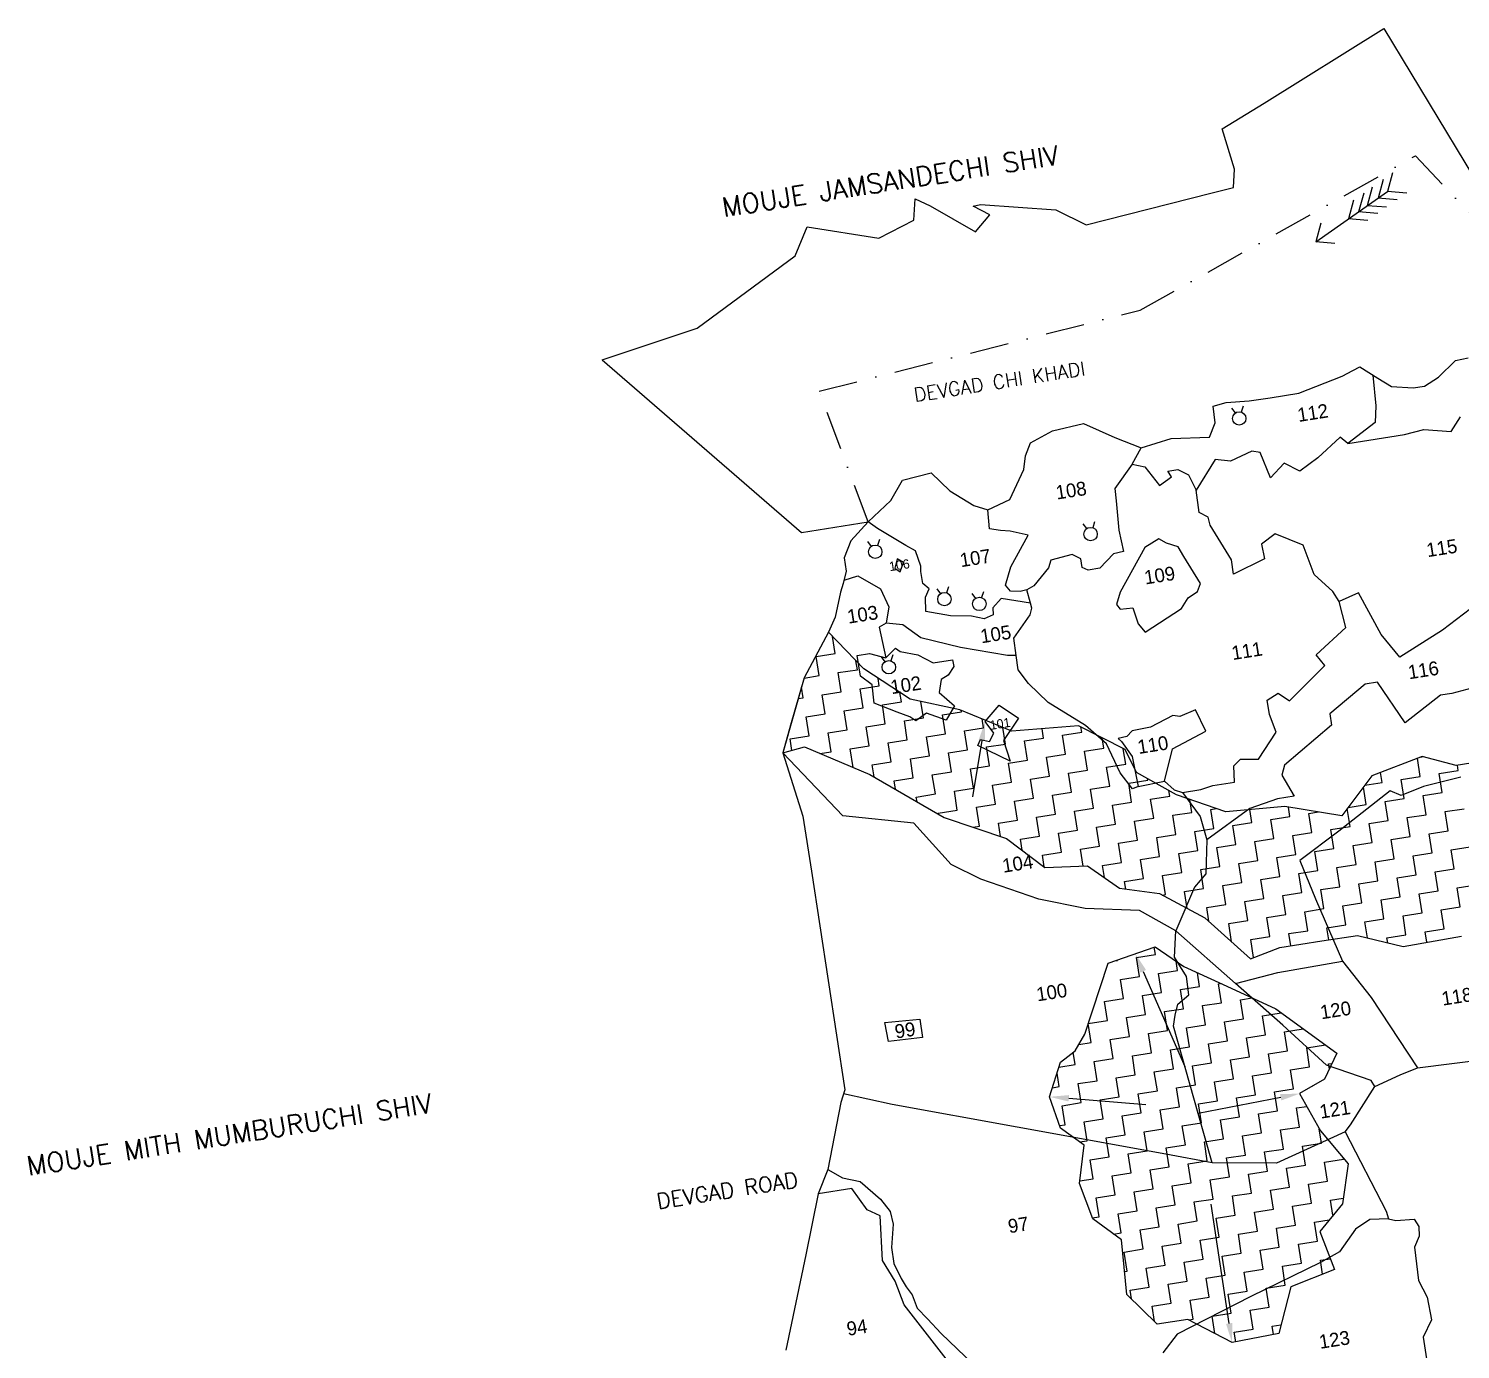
# Model space of a CAD drawing. Header units: metres. Extents: x 327602 to 331482, y 1805743 to 1809542.
# Drawn here: x 328252 to 330089, y 1807847 to 1809542 of the extents above; entities that cross this region are included whole.
import ezdxf
from ezdxf.enums import TextEntityAlignment as Align

# ---------------------------------------------------------------- set-up
doc = ezdxf.new("R2010")
doc.units = ezdxf.units.M
doc.header["$MEASUREMENT"] = 0
doc.linetypes.add('DASHDOT', pattern=[1, 0.5, -0.25, 0, -0.25])
for name, color, linetype in [('OFF', 1, 'Continuous'), ('POLY_HATCH', 12, 'Continuous'), ('POLY_PARCEL', 6, 'Continuous'), ('POLY_ROAD', 30, 'Continuous'), ('POLY_WATER', 4, 'Continuous'), ('SYM_ARROW', 1, 'Continuous'), ('TEXT_MAPIN', 7, 'Continuous'), ('TEXT_MAPOUT', 7, 'Continuous'), ('TEXT_PARCEL', 7, 'Continuous'), ('V_BOUND_LINE', 7, 'Continuous'), ('V_BOUND_STREAM_LINE', 7, 'DASHDOT')]:
    doc.layers.add(name, color=color, linetype=linetype)
doc.styles.get("Standard").update_dxf_attribs({"font": 'simplex.shx'})
doc.styles.add('TEXT_MAP', font='', dxfattribs={"height": 0.2})
doc.styles.get('TEXT_MAP').set_extended_font_data('Kruti Dev 050')

msp = doc.modelspace()

# ---------------------------------------------------------------- linework, layer by layer
for points in [[(329989.7, 1809348.8), (329983.3, 1809324.9)], [(330001.9, 1809357.3), (329995.4, 1809333.4)], [(329903.2, 1809268.6), (329995.4, 1809333.4)], [(329951.6, 1809322.1), (329945.2, 1809298.1)], [(329964.8, 1809331.3), (329958.3, 1809307.4)], [(329975.8, 1809339), (329969.4, 1809315.1)], [(330007.9, 1809322.8), (329983.3, 1809324.9)], [(330020.1, 1809331.4), (329995.4, 1809333.4)], [(329983, 1809305.3), (329958.3, 1809307.4)], [(329994.1, 1809313.1), (329969.4, 1809315.1)], [(329909.6, 1809292.6), (329903.2, 1809268.6)], [(329969.9, 1809296.1), (329945.2, 1809298.1)], [(329927.9, 1809266.6), (329903.2, 1809268.6)], [(329795.2, 1809055.4), (329799.9, 1809049.1)], [(329810.2, 1809057.8), (329807.7, 1809050.3)], [(329604.5, 1808907), (329609.2, 1808900.7)], [(329619.5, 1808909.4), (329617, 1808901.9)], [(329328.2, 1808884.3), (329332.9, 1808877.9)], [(329343.3, 1808886.6), (329340.8, 1808879.1)], [(329431.9, 1808825.8), (329429.4, 1808818.4)], [(329416.9, 1808823.5), (329421.6, 1808817.1)], [(329461.8, 1808817.3), (329466.5, 1808811)], [(329476.8, 1808819.7), (329474.3, 1808812.2)], [(329345.6, 1808736.1), (329350.3, 1808729.8)], [(329360.6, 1808738.5), (329358.1, 1808731)]]:
    msp.add_lwpolyline(points)
for centre in [(329805, 1809042.1), (329614.3, 1808893.7), (329338, 1808871), (329426.7, 1808810.2), (329471.6, 1808804), (329355.4, 1808722.8)]:
    msp.add_circle(centre, 8.62)
at = {"layer": 'OFF'}
for p, q in [((329990.4, 1809542.4), (330191.4, 1809210)), ((328987.6, 1809117.4), (329243.5, 1808895.8)), ((329277, 1808078), (329264.6, 1808046.7))]:
    msp.add_line(p, q, dxfattribs=at)
at = {"layer": 'POLY_HATCH'}
for p, q in [((329278.2, 1808767.6), (329246.8, 1808709.2)), ((329323.2, 1808720.6), (329278.2, 1808767.6)), ((329382.7, 1808681.6), (329323.2, 1808720.6)), ((329246.8, 1808709.2), (329229.4, 1808648.4)), ((329446.5, 1808668.3), (329382.7, 1808681.6)), ((329513.1, 1808640.9), (329446.5, 1808668.3)), ((329229.4, 1808648.4), (329219.2, 1808613)), ((329598.8, 1808647.6), (329513.1, 1808640.9)), ((329658.7, 1808617), (329598.8, 1808647.6)), ((329219.2, 1808613), (329247.1, 1808620.4)), ((329247.1, 1808620.4), (329331, 1808585.2)), ((329673.3, 1808587.6), (329658.7, 1808617)), ((330039.8, 1808608.3), (329975.3, 1808583.2)), ((330083.4, 1808596.8), (330039.8, 1808608.3)), ((330135.5, 1808604.9), (330083.4, 1808596.8)), ((329724.5, 1808558.9), (329673.3, 1808587.6)), ((329331, 1808585.2), (329426.4, 1808530.1)), ((329975.3, 1808583.2), (329936.6, 1808532.1)), ((329788, 1808537.2), (329724.5, 1808558.9)), ((329863.7, 1808544), (329788, 1808537.2)), ((329936.6, 1808532.1), (329863.7, 1808544)), ((329426.4, 1808530.1), (329506.4, 1808503.1)), ((329506.4, 1808503.1), (329555.6, 1808465.8)), ((329555.6, 1808465.8), (329610.4, 1808467.7)), ((329610.4, 1808467.7), (329651.6, 1808439.2)), ((329651.6, 1808439.2), (329702.8, 1808432.2)), ((329702.8, 1808432.2), (329761, 1808401.3)), ((329761, 1808401.3), (329819.3, 1808348.7)), ((329857.2, 1808363), (329910.9, 1808371.4)), ((329910.9, 1808371.4), (329956.6, 1808378.5)), ((329956.6, 1808378.5), (330015.5, 1808364.4)), ((330015.5, 1808364.4), (330090.2, 1808377.8)), ((329636.8, 1808342.9), (329697.1, 1808363.9)), ((329697.1, 1808363.9), (329733.8, 1808338.8)), ((329819.3, 1808348.7), (329857.2, 1808363)), ((329606.8, 1808251.6), (329636.8, 1808342.9)), ((329733.8, 1808338.8), (329783.6, 1808315.8)), ((329783.6, 1808315.8), (329852.1, 1808284.2)), ((329852.1, 1808284.2), (329930.3, 1808227.2)), ((329594.7, 1808230.5), (329606.8, 1808251.6)), ((329575.8, 1808216), (329594.7, 1808230.5)), ((329594.7, 1808230.5), (329594.7, 1808230.5)), ((329930.3, 1808227.2), (329914.3, 1808194)), ((329561.6, 1808171.4), (329575.8, 1808216)), ((329914.3, 1808194), (329882.6, 1808175.5)), ((329575.6, 1808131.3), (329561.6, 1808171.4)), ((329882.6, 1808175.5), (329909.3, 1808127.8)), ((329606, 1808109.2), (329575.6, 1808131.3)), ((329909.3, 1808127.8), (329944.8, 1808085.3)), ((329600.2, 1808060.2), (329606, 1808109.2)), ((329944.8, 1808085.3), (329937.4, 1808034.1)), ((329617, 1808014.7), (329600.2, 1808060.2)), ((329937.4, 1808034.1), (329908.3, 1807998.7)), ((329653.9, 1807987.8), (329617, 1808014.7)), ((329908.3, 1807998.7), (329927.5, 1807949.8)), ((329661, 1807917.7), (329653.9, 1807987.8)), ((329927.5, 1807949.8), (329871.3, 1807927.6)), ((329871.3, 1807927.6), (329855.7, 1807867.4)), ((329699.7, 1807879.5), (329661, 1807917.7)), ((329739.2, 1807885.7), (329699.7, 1807879.5)), ((329795.8, 1807856.1), (329739.2, 1807885.7)), ((329855.7, 1807867.4), (329795.8, 1807856.1))]:
    msp.add_line(p, q, dxfattribs=at)
at = {"layer": 'POLY_HATCH', "linetype": 'Continuous'}
for p, q in [((329286.7, 1808740.2), (329283.3, 1808762.4)), ((329262.3, 1808736.4), (329286.7, 1808740.2)), ((329266.1, 1808712), (329262.3, 1808736.4)), ((329290.6, 1808715.8), (329315, 1808719.6)), ((329294.4, 1808691.4), (329290.6, 1808715.8)), ((329315, 1808719.6), (329313.2, 1808731.1)), ((329245.5, 1808683.7), (329243.4, 1808697.3)), ((329246.7, 1808708.9), (329266.1, 1808712)), ((329318.8, 1808695.2), (329343.2, 1808699)), ((329343.2, 1808699), (329341.8, 1808708.5)), ((329239.2, 1808682.7), (329245.5, 1808683.7)), ((329269.9, 1808687.5), (329294.4, 1808691.4)), ((329273.8, 1808663.1), (329269.9, 1808687.5)), ((329322.6, 1808670.7), (329318.8, 1808695.2)), ((329347.1, 1808674.6), (329371.5, 1808678.4)), ((329371.5, 1808678.4), (329369.7, 1808690.2)), ((329399.8, 1808657.8), (329396.5, 1808678.7)), ((329249.3, 1808659.3), (329273.8, 1808663.1)), ((329298.2, 1808666.9), (329322.6, 1808670.7)), ((329302, 1808642.5), (329298.2, 1808666.9)), ((329350.9, 1808650.1), (329347.1, 1808674.6)), ((329424.2, 1808661.6), (329448.6, 1808665.4)), ((329428, 1808637.2), (329424.2, 1808661.6)), ((329448.6, 1808665.4), (329448.3, 1808667.5)), ((329253.2, 1808634.8), (329249.3, 1808659.3)), ((329277.6, 1808638.7), (329302, 1808642.5)), ((329326.5, 1808646.3), (329350.9, 1808650.1)), ((329330.3, 1808621.9), (329326.5, 1808646.3)), ((329375.3, 1808654), (329399.8, 1808657.8)), ((329379.1, 1808629.5), (329375.3, 1808654)), ((329452.4, 1808641), (329476.9, 1808644.8)), ((329476.9, 1808644.8), (329475, 1808656.5)), ((329505.1, 1808624.2), (329501.8, 1808645.5)), ((329554, 1808631.9), (329552.1, 1808643.9)), ((329602.9, 1808639.5), (329601.8, 1808646.1)), ((329228.7, 1808631), (329253.2, 1808634.8)), ((329231.1, 1808616.1), (329228.7, 1808631)), ((329281.4, 1808614.2), (329277.6, 1808638.7)), ((329354.7, 1808625.7), (329379.1, 1808629.5)), ((329358.5, 1808601.3), (329354.7, 1808625.7)), ((329403.6, 1808633.4), (329428, 1808637.2)), ((329407.4, 1808608.9), (329403.6, 1808633.4)), ((329456.3, 1808616.6), (329452.4, 1808641)), ((329480.7, 1808620.4), (329505.1, 1808624.2)), ((329529.6, 1808628.1), (329554, 1808631.9)), ((329533.4, 1808603.6), (329529.6, 1808628.1)), ((329578.4, 1808635.7), (329602.9, 1808639.5)), ((329582.2, 1808611.3), (329578.4, 1808635.7)), ((329631.1, 1808618.9), (329629, 1808632.2)), ((329267, 1808612), (329281.4, 1808614.2)), ((329305.9, 1808618.1), (329330.3, 1808621.9)), ((329309.6, 1808594.1), (329305.9, 1808618.1)), ((329383, 1808605.1), (329407.4, 1808608.9)), ((329386.8, 1808580.7), (329383, 1808605.1)), ((329431.8, 1808612.8), (329456.3, 1808616.6)), ((329435.7, 1808588.3), (329431.8, 1808612.8)), ((329484.5, 1808596), (329480.7, 1808620.4)), ((329557.8, 1808607.5), (329582.2, 1808611.3)), ((329561.6, 1808583), (329557.8, 1808607.5)), ((329606.7, 1808615.1), (329631.1, 1808618.9)), ((329610.5, 1808590.7), (329606.7, 1808615.1)), ((329659.4, 1808598.3), (329656.2, 1808618.2)), ((330037.3, 1808582.4), (330033.6, 1808605.9)), ((330037.9, 1808607.5), (330040.9, 1808608)), ((329334.1, 1808597.5), (329358.5, 1808601.3)), ((329336.5, 1808582), (329334.1, 1808597.5)), ((329411.2, 1808584.5), (329435.7, 1808588.3)), ((329460.1, 1808592.2), (329484.5, 1808596)), ((329463.9, 1808567.7), (329460.1, 1808592.2)), ((329509, 1808599.8), (329533.4, 1808603.6)), ((329512.8, 1808575.4), (329509, 1808599.8)), ((329586.1, 1808586.8), (329610.5, 1808590.7)), ((329589.9, 1808562.4), (329586.1, 1808586.8)), ((329634.9, 1808594.5), (329659.4, 1808598.3)), ((329638.8, 1808570.1), (329634.9, 1808594.5)), ((329988.4, 1808574.8), (329986.4, 1808587.5)), ((330061.7, 1808586.2), (330086.2, 1808590.1)), ((330065.6, 1808561.8), (330061.7, 1808586.2)), ((330086.2, 1808590.1), (330085.1, 1808597)), ((329362.4, 1808576.8), (329386.8, 1808580.7)), ((329364.1, 1808566.1), (329362.4, 1808576.8)), ((329415.1, 1808560.1), (329411.2, 1808584.5)), ((329488.3, 1808571.5), (329512.8, 1808575.4)), ((329492.2, 1808547.1), (329488.3, 1808571.5)), ((329537.2, 1808579.2), (329561.6, 1808583)), ((329541, 1808554.8), (329537.2, 1808579.2)), ((329614.3, 1808566.2), (329638.8, 1808570.1)), ((329663.2, 1808573.9), (329687.6, 1808577.7)), ((329667, 1808549.5), (329663.2, 1808573.9)), ((329687.6, 1808577.7), (329687.3, 1808579.8)), ((329967.8, 1808546.5), (329964.4, 1808568.7)), ((329966.3, 1808571.3), (329988.4, 1808574.8)), ((330012.9, 1808578.6), (330037.3, 1808582.4)), ((330016.7, 1808554.1), (330012.9, 1808578.6)), ((329390.6, 1808556.2), (329415.1, 1808560.1)), ((329391.6, 1808550.2), (329390.6, 1808556.2)), ((329439.5, 1808563.9), (329463.9, 1808567.7)), ((329443.3, 1808539.5), (329439.5, 1808563.9)), ((329516.6, 1808550.9), (329541, 1808554.8)), ((329520.4, 1808526.5), (329516.6, 1808550.9)), ((329565.5, 1808558.6), (329589.9, 1808562.4)), ((329569.3, 1808534.2), (329565.5, 1808558.6)), ((329618.2, 1808541.8), (329614.3, 1808566.2)), ((329642.6, 1808545.6), (329667, 1808549.5)), ((329691.4, 1808553.3), (329715.9, 1808557.1)), ((329695.3, 1808528.9), (329691.4, 1808553.3)), ((329715.9, 1808557.1), (329714.7, 1808564.4)), ((329744.1, 1808536.5), (329741.5, 1808553.1)), ((329992.3, 1808550.3), (330016.7, 1808554.1)), ((329996.1, 1808525.9), (329992.3, 1808550.3)), ((330041.1, 1808558), (330065.6, 1808561.8)), ((330045, 1808533.5), (330041.1, 1808558)), ((329418.9, 1808535.6), (329443.3, 1808539.5)), ((329419.1, 1808534.3), (329418.9, 1808535.6)), ((329467.7, 1808543.3), (329492.2, 1808547.1)), ((329471.6, 1808518.9), (329467.7, 1808543.3)), ((329544.9, 1808530.3), (329569.3, 1808534.2)), ((329593.7, 1808538), (329618.2, 1808541.8)), ((329597.5, 1808513.6), (329593.7, 1808538)), ((329646.4, 1808521.2), (329642.6, 1808545.6)), ((329719.7, 1808532.7), (329744.1, 1808536.5)), ((329723.5, 1808508.2), (329719.7, 1808532.7)), ((329768.6, 1808540.3), (329775.6, 1808541.4)), ((329772.4, 1808515.9), (329768.6, 1808540.3)), ((329821.3, 1808523.5), (329818.7, 1808540)), ((329845.7, 1808527.4), (329870.1, 1808531.2)), ((329870.1, 1808531.2), (329868.2, 1808543.3)), ((329894.5, 1808535), (329906.9, 1808537)), ((329898.4, 1808510.6), (329894.5, 1808535)), ((329947.2, 1808518.2), (329943.6, 1808541.4)), ((329944.8, 1808542.9), (329967.8, 1808546.5)), ((330020.5, 1808529.7), (330045, 1808533.5)), ((330069.4, 1808537.4), (330093.8, 1808541.2)), ((330073.2, 1808512.9), (330069.4, 1808537.4)), ((329463.5, 1808517.6), (329471.6, 1808518.9)), ((329496, 1808522.7), (329520.4, 1808526.5)), ((329498.7, 1808505.7), (329496, 1808522.7)), ((329548.7, 1808505.9), (329544.9, 1808530.3)), ((329573.1, 1808509.7), (329597.5, 1808513.6)), ((329622, 1808517.4), (329646.4, 1808521.2)), ((329625.8, 1808492.9), (329622, 1808517.4)), ((329670.8, 1808525), (329695.3, 1808528.9)), ((329674.7, 1808500.6), (329670.8, 1808525)), ((329748, 1808512.1), (329772.4, 1808515.9)), ((329796.8, 1808519.7), (329821.3, 1808523.5)), ((329800.6, 1808495.3), (329796.8, 1808519.7)), ((329849.5, 1808502.9), (329845.7, 1808527.4)), ((329922.8, 1808514.4), (329947.2, 1808518.2)), ((329926.6, 1808490), (329922.8, 1808514.4)), ((329971.7, 1808522.1), (329996.1, 1808525.9)), ((329975.5, 1808497.6), (329971.7, 1808522.1)), ((330024.4, 1808505.3), (330020.5, 1808529.7)), ((330048.8, 1808509.1), (330073.2, 1808512.9)), ((329524.3, 1808502.1), (329548.7, 1808505.9)), ((329526.5, 1808487.9), (329524.3, 1808502.1)), ((329576.9, 1808485.3), (329573.1, 1808509.7)), ((329650.2, 1808496.8), (329674.7, 1808500.6)), ((329654.1, 1808472.3), (329650.2, 1808496.8)), ((329699.1, 1808504.4), (329723.5, 1808508.2)), ((329702.9, 1808480), (329699.1, 1808504.4)), ((329751.8, 1808487.6), (329748, 1808512.1)), ((329776.2, 1808491.5), (329800.6, 1808495.3)), ((329825.1, 1808499.1), (329849.5, 1808502.9)), ((329828.9, 1808474.7), (329825.1, 1808499.1)), ((329873.9, 1808506.8), (329898.4, 1808510.6)), ((329877.8, 1808482.3), (329873.9, 1808506.8)), ((329951.1, 1808493.8), (329975.5, 1808497.6)), ((329999.9, 1808501.5), (330024.4, 1808505.3)), ((330003.7, 1808477), (329999.9, 1808501.5)), ((330052.6, 1808484.7), (330048.8, 1808509.1)), ((329552.5, 1808481.5), (329576.9, 1808485.3)), ((329554.9, 1808466.4), (329552.5, 1808481.5)), ((329601.4, 1808489.1), (329625.8, 1808492.9)), ((329604.8, 1808467.5), (329601.4, 1808489.1)), ((329678.5, 1808476.2), (329702.9, 1808480)), ((329682.3, 1808451.7), (329678.5, 1808476.2)), ((329727.4, 1808483.8), (329751.8, 1808487.6)), ((329731.2, 1808459.4), (329727.4, 1808483.8)), ((329780, 1808467), (329776.2, 1808491.5)), ((329853.3, 1808478.5), (329877.8, 1808482.3)), ((329857.2, 1808454.1), (329853.3, 1808478.5)), ((329902.2, 1808486.2), (329926.6, 1808490)), ((329906, 1808461.7), (329902.2, 1808486.2)), ((329954.9, 1808469.4), (329951.1, 1808493.8)), ((329979.3, 1808473.2), (330003.7, 1808477)), ((330028.2, 1808480.9), (330052.6, 1808484.7)), ((330032, 1808456.4), (330028.2, 1808480.9)), ((330077, 1808488.5), (330101.5, 1808492.3)), ((330080.9, 1808464.1), (330077, 1808488.5)), ((329629.6, 1808468.5), (329654.1, 1808472.3)), ((329632.1, 1808452.7), (329629.6, 1808468.5)), ((329706.7, 1808455.6), (329731.2, 1808459.4)), ((329755.6, 1808463.2), (329780, 1808467)), ((329759.4, 1808438.8), (329755.6, 1808463.2)), ((329804.5, 1808470.9), (329828.9, 1808474.7)), ((329808.3, 1808446.4), (329804.5, 1808470.9)), ((329881.6, 1808457.9), (329906, 1808461.7)), ((329885.4, 1808433.5), (329881.6, 1808457.9)), ((329930.5, 1808465.6), (329954.9, 1808469.4)), ((329934.3, 1808441.1), (329930.5, 1808465.6)), ((329983.1, 1808448.8), (329979.3, 1808473.2)), ((330056.4, 1808460.2), (330080.9, 1808464.1)), ((330060.3, 1808435.8), (330056.4, 1808460.2)), ((329657.9, 1808447.9), (329682.3, 1808451.7)), ((329659.4, 1808438.1), (329657.9, 1808447.9)), ((329710.6, 1808431.1), (329706.7, 1808455.6)), ((329783.9, 1808442.6), (329808.3, 1808446.4)), ((329787.7, 1808418.2), (329783.9, 1808442.6)), ((329832.7, 1808450.3), (329857.2, 1808454.1)), ((329836.6, 1808425.8), (329832.7, 1808450.3)), ((329909.8, 1808437.3), (329934.3, 1808441.1)), ((329958.7, 1808444.9), (329983.1, 1808448.8)), ((329962.5, 1808420.5), (329958.7, 1808444.9)), ((330007.6, 1808452.6), (330032, 1808456.4)), ((330011.4, 1808428.2), (330007.6, 1808452.6)), ((330084.7, 1808439.6), (330109.1, 1808443.5)), ((330088.5, 1808415.2), (330084.7, 1808439.6)), ((329706.1, 1808430.4), (329710.6, 1808431.1)), ((329735, 1808435), (329759.4, 1808438.8)), ((329738.4, 1808413.3), (329735, 1808435)), ((329812.1, 1808422), (329836.6, 1808425.8)), ((329815.9, 1808397.6), (329812.1, 1808422)), ((329861, 1808429.6), (329885.4, 1808433.5)), ((329864.8, 1808405.2), (329861, 1808429.6)), ((329913.7, 1808412.9), (329909.8, 1808437.3)), ((329987, 1808424.3), (330011.4, 1808428.2)), ((329990.8, 1808399.9), (329987, 1808424.3)), ((330035.8, 1808432), (330060.3, 1808435.8)), ((330039.7, 1808407.6), (330035.8, 1808432)), ((329763.3, 1808414.3), (329787.7, 1808418.2)), ((329766, 1808396.8), (329763.3, 1808414.3)), ((329840.4, 1808401.4), (329864.8, 1808405.2)), ((329889.2, 1808409), (329913.7, 1808412.9)), ((329893.1, 1808384.6), (329889.2, 1808409)), ((329938.1, 1808416.7), (329962.5, 1808420.5)), ((329941.9, 1808392.3), (329938.1, 1808416.7)), ((330015.2, 1808403.7), (330039.7, 1808407.6)), ((330019, 1808379.3), (330015.2, 1808403.7)), ((330064.1, 1808411.4), (330088.5, 1808415.2)), ((330067.9, 1808387), (330064.1, 1808411.4)), ((329791.5, 1808393.7), (329815.9, 1808397.6)), ((329795.2, 1808370.5), (329791.5, 1808393.7)), ((329844.2, 1808377), (329840.4, 1808401.4)), ((329868.6, 1808380.8), (329893.1, 1808384.6)), ((329917.5, 1808388.4), (329941.9, 1808392.3)), ((329919.9, 1808372.8), (329917.5, 1808388.4)), ((329966.4, 1808396.1), (329990.8, 1808399.9)), ((329969.6, 1808375.4), (329966.4, 1808396.1)), ((330043.5, 1808383.1), (330067.9, 1808387)), ((329819.8, 1808373.1), (329844.2, 1808377)), ((329823.4, 1808350.2), (329819.8, 1808373.1)), ((329871.1, 1808365.1), (329868.6, 1808380.8)), ((329994.6, 1808375.5), (330019, 1808379.3)), ((329995.6, 1808369.2), (329994.6, 1808375.5)), ((330045.6, 1808369.8), (330043.5, 1808383.1)), ((329673.2, 1808350.2), (329697.6, 1808354)), ((329677, 1808325.8), (329673.2, 1808350.2)), ((329697.6, 1808354), (329696.1, 1808363.5)), ((329645.3, 1808345.8), (329648.8, 1808346.4)), ((329648.8, 1808346.4), (329648.7, 1808347)), ((329701.4, 1808329.6), (329725.9, 1808333.4)), ((329705.3, 1808305.1), (329701.4, 1808329.6)), ((329725.9, 1808333.4), (329724, 1808345.5)), ((329754.1, 1808312.8), (329751.3, 1808330.7)), ((329652.6, 1808321.9), (329677, 1808325.8)), ((329656.4, 1808297.5), (329652.6, 1808321.9)), ((329729.7, 1808309), (329754.1, 1808312.8)), ((329778.6, 1808316.6), (329781, 1808317)), ((329782.4, 1808292.2), (329778.6, 1808316.6)), ((329632, 1808293.7), (329656.4, 1808297.5)), ((329635.8, 1808269.2), (329632, 1808293.7)), ((329680.8, 1808301.3), (329705.3, 1808305.1)), ((329684.7, 1808276.9), (329680.8, 1808301.3)), ((329733.5, 1808284.5), (329729.7, 1808309)), ((329806.8, 1808296), (329821.5, 1808298.3)), ((329810.6, 1808271.6), (329806.8, 1808296)), ((329660.2, 1808273.1), (329684.7, 1808276.9)), ((329709.1, 1808280.7), (329733.5, 1808284.5)), ((329712.9, 1808256.3), (329709.1, 1808280.7)), ((329758, 1808288.4), (329782.4, 1808292.2)), ((329761.8, 1808263.9), (329758, 1808288.4)), ((329835.1, 1808275.4), (329859, 1808279.2)), ((329838.9, 1808251), (329835.1, 1808275.4)), ((329611.4, 1808265.4), (329635.8, 1808269.2)), ((329615.2, 1808241), (329611.4, 1808265.4)), ((329664.1, 1808248.6), (329660.2, 1808273.1)), ((329688.5, 1808252.5), (329712.9, 1808256.3)), ((329737.3, 1808260.1), (329761.8, 1808263.9)), ((329741.2, 1808235.7), (329737.3, 1808260.1)), ((329786.2, 1808267.8), (329810.6, 1808271.6)), ((329790, 1808243.3), (329786.2, 1808267.8)), ((329863.3, 1808254.8), (329887.3, 1808258.6)), ((329599.3, 1808238.5), (329615.2, 1808241)), ((329639.6, 1808244.8), (329664.1, 1808248.6)), ((329643.4, 1808220.4), (329639.6, 1808244.8)), ((329692.3, 1808228), (329688.5, 1808252.5)), ((329765.6, 1808239.5), (329790, 1808243.3)), ((329769.4, 1808215.1), (329765.6, 1808239.5)), ((329814.5, 1808247.2), (329838.9, 1808251)), ((329818.3, 1808222.7), (329814.5, 1808247.2)), ((329867.2, 1808230.4), (329863.3, 1808254.8)), ((329891.6, 1808234.2), (329915.6, 1808238)), ((329594.6, 1808212.7), (329592.1, 1808228.5)), ((329619, 1808216.6), (329643.4, 1808220.4)), ((329667.9, 1808224.2), (329692.3, 1808228)), ((329671.7, 1808199.8), (329667.9, 1808224.2)), ((329716.7, 1808231.9), (329741.2, 1808235.7)), ((329720.6, 1808207.4), (329716.7, 1808231.9)), ((329793.9, 1808218.9), (329818.3, 1808222.7)), ((329797.7, 1808194.5), (329793.9, 1808218.9)), ((329842.7, 1808226.5), (329867.2, 1808230.4)), ((329846.5, 1808202.1), (329842.7, 1808226.5)), ((329895.4, 1808209.8), (329891.6, 1808234.2)), ((329574, 1808184.5), (329571.3, 1808201.7)), ((329573.7, 1808209.5), (329594.6, 1808212.7)), ((329622.8, 1808192.1), (329619, 1808216.6)), ((329696.1, 1808203.6), (329720.6, 1808207.4)), ((329700, 1808179.2), (329696.1, 1808203.6)), ((329745, 1808211.2), (329769.4, 1808215.1)), ((329748.8, 1808186.8), (329745, 1808211.2)), ((329822.1, 1808198.3), (329846.5, 1808202.1)), ((329871, 1808205.9), (329895.4, 1808209.8)), ((329874.8, 1808181.5), (329871, 1808205.9)), ((329919.8, 1808213.6), (329924.1, 1808214.3)), ((329920.8, 1808207.4), (329919.8, 1808213.6)), ((329565.3, 1808183.1), (329574, 1808184.5)), ((329598.4, 1808188.3), (329622.8, 1808192.1)), ((329602.2, 1808163.9), (329598.4, 1808188.3)), ((329647.3, 1808195.9), (329671.7, 1808199.8)), ((329651.1, 1808171.5), (329647.3, 1808195.9)), ((329724.4, 1808183), (329748.8, 1808186.8)), ((329728.2, 1808158.6), (329724.4, 1808183)), ((329773.3, 1808190.6), (329797.7, 1808194.5)), ((329777.1, 1808166.2), (329773.3, 1808190.6)), ((329825.9, 1808173.9), (329822.1, 1808198.3)), ((329899.2, 1808185.3), (329899.5, 1808185.4)), ((329899.3, 1808185.2), (329899.2, 1808185.3)), ((329577.8, 1808160), (329602.2, 1808163.9)), ((329626.7, 1808167.7), (329651.1, 1808171.5)), ((329630.5, 1808143.3), (329626.7, 1808167.7)), ((329675.5, 1808175.3), (329700, 1808179.2)), ((329679.4, 1808150.9), (329675.5, 1808175.3)), ((329752.6, 1808162.4), (329777.1, 1808166.2)), ((329801.5, 1808170), (329825.9, 1808173.9)), ((329805.3, 1808145.6), (329801.5, 1808170)), ((329850.4, 1808177.7), (329874.8, 1808181.5)), ((329854.2, 1808153.3), (329850.4, 1808177.7)), ((329581.6, 1808135.6), (329577.8, 1808160)), ((329654.9, 1808147.1), (329679.4, 1808150.9)), ((329658.7, 1808122.7), (329654.9, 1808147.1)), ((329703.8, 1808154.7), (329728.2, 1808158.6)), ((329707.6, 1808130.3), (329703.8, 1808154.7)), ((329756.5, 1808138), (329752.6, 1808162.4)), ((329780.9, 1808141.8), (329805.3, 1808145.6)), ((329829.8, 1808149.4), (329854.2, 1808153.3)), ((329833.6, 1808125), (329829.8, 1808149.4)), ((329878.6, 1808157.1), (329891.7, 1808159.1)), ((329882.5, 1808132.6), (329878.6, 1808157.1)), ((329574.5, 1808134.5), (329581.6, 1808135.6)), ((329606.1, 1808139.4), (329630.5, 1808143.3)), ((329609.9, 1808115), (329606.1, 1808139.4)), ((329683.2, 1808126.5), (329707.6, 1808130.3)), ((329732, 1808134.1), (329756.5, 1808138)), ((329735.9, 1808109.7), (329732, 1808134.1)), ((329784.7, 1808117.3), (329780.9, 1808141.8)), ((329858, 1808128.8), (329882.5, 1808132.6)), ((329861.8, 1808104.4), (329858, 1808128.8)), ((329910.7, 1808112), (329907.8, 1808130.4)), ((329600.1, 1808113.5), (329609.9, 1808115)), ((329634.3, 1808118.8), (329658.7, 1808122.7)), ((329638.1, 1808094.4), (329634.3, 1808118.8)), ((329687, 1808102), (329683.2, 1808126.5)), ((329711.4, 1808105.9), (329735.9, 1808109.7)), ((329760.3, 1808113.5), (329784.7, 1808117.3)), ((329764.1, 1808089.1), (329760.3, 1808113.5)), ((329809.2, 1808121.2), (329833.6, 1808125)), ((329813, 1808096.7), (329809.2, 1808121.2)), ((329886.3, 1808108.2), (329910.7, 1808112)), ((329613.7, 1808090.6), (329638.1, 1808094.4)), ((329617.5, 1808066.1), (329613.7, 1808090.6)), ((329662.6, 1808098.2), (329687, 1808102)), ((329666.4, 1808073.8), (329662.6, 1808098.2)), ((329715.3, 1808081.4), (329711.4, 1808105.9)), ((329788.6, 1808092.9), (329813, 1808096.7)), ((329792.4, 1808068.5), (329788.6, 1808092.9)), ((329837.4, 1808100.6), (329861.8, 1808104.4)), ((329841.2, 1808076.1), (329837.4, 1808100.6)), ((329890.1, 1808083.8), (329886.3, 1808108.2)), ((329914.5, 1808087.6), (329939, 1808091.4)), ((329939, 1808091.4), (329938.8, 1808092.5)), ((329642, 1808070), (329666.4, 1808073.8)), ((329690.8, 1808077.6), (329715.3, 1808081.4)), ((329694.7, 1808053.2), (329690.8, 1808077.6)), ((329739.7, 1808085.3), (329764.1, 1808089.1)), ((329743.5, 1808060.8), (329739.7, 1808085.3)), ((329816.8, 1808072.3), (329841.2, 1808076.1)), ((329820.6, 1808047.9), (329816.8, 1808072.3)), ((329865.7, 1808080), (329890.1, 1808083.8)), ((329869.5, 1808055.5), (329865.7, 1808080)), ((329918.4, 1808063.2), (329914.5, 1808087.6)), ((329600.6, 1808063.5), (329617.5, 1808066.1)), ((329645.8, 1808045.5), (329642, 1808070)), ((329719.1, 1808057), (329743.5, 1808060.8)), ((329722.9, 1808032.6), (329719.1, 1808057)), ((329767.9, 1808064.7), (329792.4, 1808068.5)), ((329771.8, 1808040.2), (329767.9, 1808064.7)), ((329845.1, 1808051.7), (329869.5, 1808055.5)), ((329893.9, 1808059.4), (329918.4, 1808063.2)), ((329897.8, 1808034.9), (329893.9, 1808059.4)), ((329621.4, 1808041.7), (329645.8, 1808045.5)), ((329625.2, 1808017.3), (329621.4, 1808041.7)), ((329670.2, 1808049.4), (329694.7, 1808053.2)), ((329674, 1808024.9), (329670.2, 1808049.4)), ((329747.3, 1808036.4), (329771.8, 1808040.2)), ((329751.2, 1808012), (329747.3, 1808036.4)), ((329796.2, 1808044.1), (329820.6, 1808047.9)), ((329800, 1808019.6), (329796.2, 1808044.1)), ((329848.9, 1808027.3), (329845.1, 1808051.7)), ((329922.2, 1808038.7), (329938.5, 1808041.3)), ((329925.2, 1808019.3), (329922.2, 1808038.7)), ((329616.5, 1808015.9), (329625.2, 1808017.3)), ((329649.6, 1808021.1), (329674, 1808024.9)), ((329653.4, 1807996.7), (329649.6, 1808021.1)), ((329698.5, 1808028.8), (329722.9, 1808032.6)), ((329702.3, 1808004.3), (329698.5, 1808028.8)), ((329775.6, 1808015.8), (329800, 1808019.6)), ((329824.5, 1808023.4), (329848.9, 1808027.3)), ((329828.3, 1807999), (329824.5, 1808023.4)), ((329873.3, 1808031.1), (329897.8, 1808034.9)), ((329877.1, 1808006.7), (329873.3, 1808031.1)), ((329677.9, 1808000.5), (329702.3, 1808004.3)), ((329681.7, 1807976.1), (329677.9, 1808000.5)), ((329726.7, 1808008.1), (329751.2, 1808012)), ((329730.6, 1807983.7), (329726.7, 1808008.1)), ((329779.4, 1807991.4), (329775.6, 1808015.8)), ((329803.9, 1807995.2), (329828.3, 1807999)), ((329852.7, 1808002.8), (329877.1, 1808006.7)), ((329856.5, 1807978.4), (329852.7, 1808002.8)), ((329901.6, 1808010.5), (329920.4, 1808013.4)), ((329905.4, 1807986.1), (329901.6, 1808010.5)), ((329643.8, 1807995.2), (329653.4, 1807996.7)), ((329706.1, 1807979.9), (329730.6, 1807983.7)), ((329710, 1807955.5), (329706.1, 1807979.9)), ((329755, 1807987.5), (329779.4, 1807991.4)), ((329758.8, 1807963.1), (329755, 1807987.5)), ((329807.7, 1807970.8), (329803.9, 1807995.2)), ((329881, 1807982.2), (329905.4, 1807986.1)), ((329884.8, 1807957.8), (329881, 1807982.2)), ((329657.3, 1807972.2), (329681.7, 1807976.1)), ((329661.1, 1807947.8), (329657.3, 1807972.2)), ((329734.4, 1807959.3), (329758.8, 1807963.1)), ((329783.2, 1807966.9), (329807.7, 1807970.8)), ((329787.1, 1807942.5), (329783.2, 1807966.9)), ((329832.1, 1807974.6), (329856.5, 1807978.4)), ((329835.9, 1807950.2), (329832.1, 1807974.6)), ((329909.2, 1807961.6), (329922.1, 1807963.6)), ((329912, 1807943.7), (329909.2, 1807961.6)), ((329658, 1807947.3), (329661.1, 1807947.8)), ((329685.5, 1807951.6), (329710, 1807955.5)), ((329689.3, 1807927.2), (329685.5, 1807951.6)), ((329738.2, 1807934.9), (329734.4, 1807959.3)), ((329811.5, 1807946.3), (329835.9, 1807950.2)), ((329815.3, 1807921.9), (329811.5, 1807946.3)), ((329860.4, 1807954), (329884.8, 1807957.8)), ((329864.2, 1807929.5), (329860.4, 1807954)), ((329664.9, 1807923.4), (329689.3, 1807927.2)), ((329713.8, 1807931), (329738.2, 1807934.9)), ((329717.6, 1807906.6), (329713.8, 1807931)), ((329762.6, 1807938.7), (329787.1, 1807942.5)), ((329766.5, 1807914.2), (329762.6, 1807938.7)), ((329839.8, 1807925.7), (329864.2, 1807929.5)), ((329843.6, 1807901.3), (329839.8, 1807925.7)), ((329666.7, 1807912.1), (329664.9, 1807923.4)), ((329693.2, 1807902.8), (329717.6, 1807906.6)), ((329742, 1807910.4), (329766.5, 1807914.2)), ((329745.9, 1807886), (329742, 1807910.4)), ((329790.9, 1807918.1), (329815.3, 1807921.9)), ((329794.7, 1807893.6), (329790.9, 1807918.1)), ((329696.3, 1807883), (329693.2, 1807902.8)), ((329770.3, 1807889.8), (329794.7, 1807893.6)), ((329773.8, 1807867.7), (329770.3, 1807889.8)), ((329819.2, 1807897.5), (329843.6, 1807901.3)), ((329823, 1807873), (329819.2, 1807897.5)), ((329740.3, 1807885.1), (329745.9, 1807886)), ((329798.5, 1807869.2), (329823, 1807873)), ((329847.4, 1807876.9), (329858.6, 1807878.6)), ((329849.1, 1807866.2), (329847.4, 1807876.9)), ((329800.5, 1807857), (329798.5, 1807869.2))]:
    msp.add_line(p, q, dxfattribs=at)
at = {"layer": 'POLY_PARCEL'}
for p, q in [((329976.4, 1809097.7), (329980.4, 1809058.2)), ((329980.4, 1809058.2), (329979.3, 1809036.7)), ((329979.3, 1809036.7), (329944.4, 1809009.9)), ((330017.2, 1809021.3), (330041.9, 1809027.9)), ((330041.9, 1809027.9), (330077, 1809025.4)), ((330077, 1809025.4), (330089.1, 1809044.1)), ((329934.7, 1809018.1), (329906, 1808991.4)), ((329944.4, 1809009.9), (329934.7, 1809018.1)), ((329944.4, 1809009.9), (330017.2, 1809021.3)), ((329667.5, 1808983.4), (329679.4, 1809004.5)), ((329821.1, 1809000.3), (329793.9, 1808987.2)), ((329832.1, 1808998.5), (329821.1, 1809000.3)), ((329845.2, 1808966), (329832.1, 1808998.5)), ((329906, 1808991.4), (329882.9, 1808974.5)), ((329667.5, 1808983.4), (329645.6, 1808952.2)), ((329667.5, 1808983.4), (329684.1, 1808979.8)), ((329684.1, 1808979.8), (329702.9, 1808956.1)), ((329713.3, 1808974.6), (329726.3, 1808976.6)), ((329718, 1808967.3), (329713.3, 1808974.6)), ((329726.3, 1808976.6), (329739.8, 1808969.9)), ((329774, 1808989.4), (329750, 1808950.2)), ((329793.9, 1808987.2), (329774, 1808989.4)), ((329862.7, 1808984.7), (329845.2, 1808966)), ((329882.9, 1808974.5), (329862.7, 1808984.7)), ((329702.9, 1808956.1), (329718, 1808967.3)), ((329739.8, 1808969.9), (329750, 1808950.2)), ((329645.6, 1808952.2), (329647.1, 1808936.5)), ((329647.1, 1808936.5), (329650.4, 1808898.9)), ((329753.6, 1808921.5), (329750, 1808950.2)), ((329484.8, 1808900.6), (329482.4, 1808924.9)), ((329765.2, 1808915.3), (329753.6, 1808921.5)), ((329340.8, 1808900.8), (329328.9, 1808909.2)), ((329377.1, 1808879), (329340.8, 1808900.8)), ((329498.5, 1808898.3), (329484.8, 1808900.6)), ((329650.4, 1808898.9), (329656.4, 1808871.4)), ((329767.7, 1808905), (329765.2, 1808915.3)), ((329795.1, 1808860.5), (329767.7, 1808905)), ((329511.1, 1808897.6), (329498.5, 1808898.3)), ((329534.1, 1808892.3), (329511.1, 1808897.6)), ((329512, 1808851.6), (329534.1, 1808892.3)), ((329701.9, 1808887.4), (329684, 1808876.6)), ((329711.6, 1808881.8), (329701.9, 1808887.4)), ((329726.6, 1808877.1), (329711.6, 1808881.8)), ((329851.1, 1808894.2), (329833.6, 1808880.8)), ((329833.6, 1808880.8), (329837.5, 1808861.9)), ((329887.1, 1808879.4), (329851.1, 1808894.2)), ((329366, 1808862), (329362.9, 1808850)), ((329374.3, 1808857.2), (329366, 1808862)), ((329389.7, 1808872.1), (329377.1, 1808879)), ((329396.3, 1808852.7), (329389.7, 1808872.1)), ((329590.5, 1808867.3), (329563.1, 1808860.4)), ((329602, 1808862), (329590.5, 1808867.3)), ((329603.7, 1808850.8), (329602, 1808862)), ((329643.6, 1808868.5), (329626.1, 1808849.8)), ((329656.4, 1808871.4), (329643.6, 1808868.5)), ((329684, 1808876.6), (329652.2, 1808819.3)), ((329733.8, 1808864.9), (329726.6, 1808877.1)), ((329755.2, 1808830.1), (329733.8, 1808864.9)), ((329837.5, 1808861.9), (329797.9, 1808842.4)), ((329901, 1808841.7), (329887.1, 1808879.4)), ((329362.9, 1808850), (329370, 1808845.4)), ((329370, 1808845.4), (329374.3, 1808857.2)), ((329396.5, 1808845.6), (329396.3, 1808852.7)), ((329398.9, 1808830.1), (329396.5, 1808845.6)), ((329505, 1808828.3), (329512, 1808851.6)), ((329560.3, 1808850.2), (329541.6, 1808827.2)), ((329563.1, 1808860.4), (329560.3, 1808850.2)), ((329611.3, 1808847.5), (329603.7, 1808850.8)), ((329626.1, 1808849.8), (329611.3, 1808847.5)), ((329797.9, 1808842.4), (329795.1, 1808860.5)), ((329297.9, 1808834.5), (329315.7, 1808840.1)), ((329315.7, 1808840.1), (329344.9, 1808823.4)), ((329407.1, 1808823.4), (329398.9, 1808830.1)), ((329511.6, 1808820.5), (329505, 1808828.3)), ((329541.6, 1808827.2), (329532.6, 1808822.3)), ((329751.5, 1808819.8), (329755.2, 1808830.1)), ((329925.1, 1808820), (329901, 1808841.7)), ((329344.9, 1808823.4), (329355.6, 1808800.2)), ((329402.5, 1808812.9), (329407.1, 1808823.4)), ((329402.7, 1808794.3), (329402.5, 1808812.9)), ((329499.5, 1808811.2), (329489, 1808798.9)), ((329537.3, 1808804.9), (329499.5, 1808811.2)), ((329524.1, 1808819.8), (329511.6, 1808820.5)), ((329532.6, 1808822.3), (329524.1, 1808819.8)), ((329537.3, 1808804.9), (329532.6, 1808822.3)), ((329652.2, 1808819.3), (329647.5, 1808803.5)), ((329731, 1808798), (329739.5, 1808811.7)), ((329739.5, 1808811.7), (329751.5, 1808819.8)), ((329933.3, 1808807.1), (329925.1, 1808820)), ((329958.2, 1808818.1), (329933.3, 1808807.1)), ((329941.9, 1808773.7), (329933.3, 1808807.1)), ((329987, 1808764.9), (329958.2, 1808818.1)), ((329355.6, 1808800.2), (329351.8, 1808779.2)), ((329434.7, 1808788.7), (329402.7, 1808794.3)), ((329461.4, 1808788.4), (329434.7, 1808788.7)), ((329477.9, 1808784.8), (329461.4, 1808788.4)), ((329489.5, 1808790.1), (329477.9, 1808784.8)), ((329489, 1808798.9), (329489.5, 1808790.1)), ((329515.7, 1808760.2), (329536.8, 1808790.1)), ((329536.8, 1808790.1), (329539, 1808798.5)), ((329539, 1808798.5), (329537.3, 1808804.9)), ((329647.5, 1808803.5), (329652.1, 1808797.1)), ((329652.1, 1808797.1), (329668.7, 1808798.8)), ((329668.7, 1808798.8), (329675.4, 1808778.6)), ((329684.2, 1808767.6), (329731, 1808798)), ((330101.9, 1808797.9), (330066, 1808770.2)), ((329351.8, 1808779.2), (329342.8, 1808774.3)), ((329342.8, 1808774.3), (329351.7, 1808734.9)), ((329373.4, 1808777.3), (329351.8, 1808779.2)), ((329396.5, 1808760.5), (329373.4, 1808777.3)), ((329675.4, 1808778.6), (329684.2, 1808767.6)), ((329903.9, 1808738.5), (329941.9, 1808773.7)), ((330066, 1808770.2), (330011, 1808735.9)), ((329447.3, 1808748), (329396.5, 1808760.5)), ((329518.7, 1808738), (329515.7, 1808760.2)), ((330011, 1808735.9), (329987, 1808764.9)), ((329314.8, 1808737.9), (329330.4, 1808740.4)), ((329319, 1808711.1), (329314.8, 1808737.9)), ((329330.4, 1808740.4), (329351.7, 1808734.9)), ((329351.7, 1808734.9), (329363.9, 1808747.4)), ((329363.9, 1808747.4), (329369.9, 1808743)), ((329369.9, 1808743), (329392.8, 1808738.6)), ((329392.8, 1808738.6), (329412.2, 1808728.4)), ((329507.5, 1808738), (329447.3, 1808748)), ((329518.7, 1808738), (329507.5, 1808738)), ((329521.2, 1808719.4), (329518.7, 1808738)), ((329914.9, 1808725.1), (329903.9, 1808738.5)), ((329412.2, 1808728.4), (329437.3, 1808732.3)), ((329438.7, 1808723.6), (329431.5, 1808712.8)), ((329437.3, 1808732.3), (329438.7, 1808723.6)), ((329534.6, 1808702), (329521.2, 1808719.4)), ((329869.5, 1808679.5), (329914.9, 1808725.1)), ((329334, 1808700.2), (329319, 1808711.1)), ((329336.8, 1808676.7), (329334, 1808700.2)), ((329422.6, 1808706.9), (329419.9, 1808690.5)), ((329431.5, 1808712.8), (329422.6, 1808706.9)), ((329559.7, 1808677.5), (329534.6, 1808702)), ((329966.8, 1808701.1), (329921.3, 1808662.9)), ((329982.4, 1808703.5), (329966.8, 1808701.1)), ((330018.1, 1808651.5), (329982.4, 1808703.5)), ((329419.9, 1808690.5), (329439.5, 1808673.2)), ((329840.9, 1808680.3), (329854.8, 1808689.4)), ((329843.8, 1808662.1), (329840.9, 1808680.3)), ((329854.8, 1808689.4), (329869.5, 1808679.5)), ((330063.2, 1808686.9), (330018.1, 1808651.5)), ((330077.9, 1808689.2), (330063.2, 1808686.9)), ((330103.5, 1808695.9), (330077.9, 1808689.2)), ((329366.1, 1808665.3), (329336.8, 1808676.7)), ((329382.2, 1808658.9), (329366.1, 1808665.3)), ((329403.6, 1808664), (329390.1, 1808653.9)), ((329429, 1808654.7), (329403.6, 1808664)), ((329439.5, 1808673.2), (329429, 1808654.7)), ((329479, 1808653.3), (329497.1, 1808673.9)), ((329497.1, 1808673.9), (329521.9, 1808657.3)), ((329607.9, 1808647.8), (329559.7, 1808677.5)), ((329719.8, 1808660.9), (329691.1, 1808645.7)), ((329728.9, 1808659.6), (329719.8, 1808660.9)), ((329748.9, 1808668.1), (329728.9, 1808659.6)), ((329762, 1808640.9), (329748.9, 1808668.1)), ((329852.6, 1808639.6), (329843.8, 1808662.1)), ((329921.3, 1808662.9), (329923.6, 1808648.2)), ((329390.1, 1808653.9), (329382.2, 1808658.9)), ((329490.3, 1808638.2), (329479, 1808653.3)), ((329521.9, 1808657.3), (329502.4, 1808628.6)), ((329634.9, 1808624.5), (329607.9, 1808647.8)), ((329691.1, 1808645.7), (329667.8, 1808641.2)), ((329923.6, 1808648.2), (329863.2, 1808597.1)), ((329469.6, 1808622.5), (329472.9, 1808630.1)), ((329472.9, 1808630.1), (329484.8, 1808627.6)), ((329484.8, 1808627.6), (329490.3, 1808638.2)), ((329502.4, 1808628.6), (329511, 1808602.4)), ((329652.3, 1808587.3), (329634.9, 1808624.5)), ((329661, 1808633.9), (329649.9, 1808631.3)), ((329649.9, 1808631.3), (329654, 1808627.5)), ((329654, 1808627.5), (329667.7, 1808608.4)), ((329667.8, 1808641.2), (329661, 1808633.9)), ((329719.4, 1808618.2), (329762, 1808640.9)), ((329829.6, 1808604.9), (329852.6, 1808639.6)), ((329296.3, 1808532.2), (329219.2, 1808613)), ((329511, 1808602.4), (329469.6, 1808622.5)), ((329667.7, 1808608.4), (329675.5, 1808569.7)), ((329709, 1808576.7), (329719.4, 1808618.2)), ((329798.1, 1808596.4), (329806.6, 1808604.9)), ((329806.6, 1808604.9), (329829.6, 1808604.9)), ((329668, 1808566.7), (329652.3, 1808587.3)), ((329798.8, 1808575.3), (329798.1, 1808596.4)), ((329863.2, 1808597.1), (329859.9, 1808584.1)), ((329675.5, 1808569.7), (329668, 1808566.7)), ((329675.5, 1808569.7), (329709, 1808576.7)), ((329709, 1808576.7), (329721.5, 1808565.3)), ((329755.8, 1808565.9), (329771, 1808570.9)), ((329771, 1808570.9), (329798.8, 1808575.3)), ((329859.9, 1808584.1), (329875.7, 1808557.3)), ((330041.4, 1808569.8), (330013, 1808558.3)), ((330089.3, 1808581.8), (330041.4, 1808569.8)), ((329721.5, 1808565.3), (329732.4, 1808562.2)), ((329732.4, 1808562.2), (329755.8, 1808565.9)), ((329732.4, 1808562.2), (329755, 1808531.2)), ((329854, 1808553.9), (329818.7, 1808541.3)), ((329875.7, 1808557.3), (329854, 1808553.9)), ((329998.8, 1808564), (329932.8, 1808512.5)), ((330013, 1808558.3), (329998.8, 1808564)), ((329387.5, 1808522.6), (329296.3, 1808532.2)), ((329755, 1808531.2), (329763.3, 1808501.4)), ((329818.7, 1808541.3), (329763.3, 1808501.4)), ((329435.2, 1808469.5), (329387.5, 1808522.6)), ((329763.3, 1808501.4), (329762, 1808457.7)), ((329932.8, 1808512.5), (329882.8, 1808474.5)), ((329473.6, 1808450.7), (329435.2, 1808469.5)), ((329762, 1808457.7), (329747.8, 1808440.4)), ((329882.8, 1808474.5), (329903, 1808425.4)), ((329547.8, 1808425), (329473.6, 1808450.7)), ((329747.8, 1808440.4), (329723.8, 1808384.3)), ((329607.4, 1808413.1), (329547.8, 1808425)), ((329903, 1808425.4), (329937.7, 1808345.6)), ((329677, 1808410.7), (329607.4, 1808413.1)), ((329723.8, 1808384.3), (329677, 1808410.7)), ((329721.9, 1808350.7), (329723.8, 1808384.3)), ((329723.8, 1808384.3), (329800.1, 1808317)), ((329737.4, 1808325.7), (329721.9, 1808350.7)), ((329800.1, 1808317), (329854.7, 1808330.9)), ((329854.7, 1808330.9), (329937.7, 1808345.6)), ((329937.7, 1808345.6), (329974.5, 1808299)), ((329740.2, 1808302.2), (329737.4, 1808325.7)), ((329861.1, 1808263.5), (329800.1, 1808317)), ((329726.1, 1808290.2), (329740.2, 1808302.2)), ((329974.5, 1808299), (330034, 1808208.4)), ((329720.7, 1808261.9), (329722.9, 1808276.4)), ((329722.9, 1808276.4), (329726.1, 1808290.2)), ((329350.4, 1808266.6), (329395, 1808271)), ((329355, 1808242.5), (329350.4, 1808266.6)), ((329395, 1808271), (329398.7, 1808247.6)), ((329752.5, 1808149.8), (329720.7, 1808261.9)), ((329917.1, 1808212), (329861.1, 1808263.5)), ((329398.7, 1808247.6), (329355, 1808242.5)), ((330034, 1808208.4), (330122, 1808219.5)), ((329974.3, 1808192.5), (329917.1, 1808212)), ((330011.4, 1808199.5), (330034, 1808208.4)), ((329947.8, 1808135.4), (329979.1, 1808184.7)), ((329979.1, 1808184.7), (329974.3, 1808192.5)), ((329979.1, 1808184.7), (330011.4, 1808199.5)), ((329359.7, 1808161.7), (329297.4, 1808175.2)), ((329519.9, 1808132.5), (329359.7, 1808161.7)), ((329770.4, 1808086.5), (329752.5, 1808149.8)), ((329710.9, 1808097.6), (329519.9, 1808132.5)), ((329941.2, 1808126.4), (329947.8, 1808135.4)), ((329941.2, 1808126.4), (329853, 1808086.2)), ((329941.2, 1808126.4), (329993.5, 1808024.6)), ((329770.4, 1808086.5), (329710.9, 1808097.6)), ((329853, 1808086.2), (329770.4, 1808086.5)), ((329993.5, 1808024.6), (329996.8, 1808014.8)), ((329954.3, 1808001.4), (329933.9, 1807972.5)), ((329972.7, 1808014.1), (329954.3, 1808001.4)), ((329996.8, 1808014.8), (329972.7, 1808014.1)), ((329996.8, 1808014.8), (330006.1, 1808012.5)), ((330006.1, 1808012.5), (330029.5, 1808014.5)), ((330029.5, 1808014.5), (330035.7, 1808004.9)), ((330035.7, 1808004.9), (330035.9, 1807992.5)), ((330035.9, 1807992.5), (330030.1, 1807978.3)), ((329933.9, 1807972.5), (329909.4, 1807958.9)), ((330030.1, 1807978.3), (330035, 1807935.6)), ((329909.4, 1807958.9), (329820, 1807915.3)), ((330035, 1807935.6), (330046.3, 1807914.3)), ((329820, 1807915.3), (329725.5, 1807866.8)), ((330046.3, 1807914.3), (330051.8, 1807885)), ((330051.8, 1807885), (330041, 1807863)), ((329725.5, 1807866.8), (329707.1, 1807842.6)), ((330041, 1807863), (330045.4, 1807835.2))]:
    msp.add_line(p, q, dxfattribs=at)
at = {"layer": 'POLY_ROAD'}
for p, q in [((329277, 1808078), (329296, 1808067.3)), ((329308.1, 1808053.8), (329264.6, 1808046.7)), ((329296, 1808067.3), (329318.7, 1808062.9)), ((329327.8, 1808026.2), (329308.1, 1808053.8)), ((329318.7, 1808062.9), (329344.8, 1808040.2)), ((329344.8, 1808040.2), (329357, 1808024.4)), ((329344.3, 1808018.5), (329327.8, 1808026.2)), ((329347.4, 1807961.3), (329344.3, 1808018.5)), ((329357, 1808024.4), (329360.8, 1808007.9)), ((329360.8, 1808007.9), (329358.8, 1807977.8)), ((329358.8, 1807977.8), (329362, 1807957.6)), ((329363.5, 1807934.9), (329347.4, 1807961.3)), ((329362, 1807957.6), (329371.1, 1807938.3)), ((329375.1, 1807904.3), (329363.5, 1807934.9)), ((329371.1, 1807938.3), (329377.6, 1807927.7)), ((329377.6, 1807927.7), (329385.4, 1807917.4)), ((329385.4, 1807917.4), (329391.7, 1807900.1)), ((329438.1, 1807823.7), (329375.1, 1807904.3)), ((329391.7, 1807900.1), (329405, 1807886.6)), ((329405, 1807886.6), (329422.6, 1807867.4)), ((329422.6, 1807867.4), (329463.6, 1807828.1))]:
    msp.add_line(p, q, dxfattribs=at)
at = {"layer": 'POLY_WATER'}
for p, q in [((329837.2, 1809446.9), (329990.4, 1809542.4)), ((329783.1, 1809413.7), (329837.2, 1809446.9)), ((329799, 1809361.9), (329783.1, 1809413.7)), ((329797.7, 1809338.5), (329799, 1809361.9)), ((329387.6, 1809296.8), (329389, 1809323.8)), ((329389, 1809323.8), (329408.4, 1809314.9)), ((329608.5, 1809290.5), (329768.7, 1809331.1)), ((329768.7, 1809331.1), (329797.7, 1809338.5)), ((329408.4, 1809314.9), (329466.6, 1809281.7)), ((329463.6, 1809314.4), (329473.1, 1809316.5)), ((329485, 1809303.6), (329463.6, 1809314.4)), ((329466.6, 1809281.7), (329485, 1809303.6)), ((329473.1, 1809316.5), (329569.5, 1809309.8)), ((329569.5, 1809309.8), (329608.5, 1809290.5)), ((329235.2, 1809251), (329250.6, 1809288)), ((329250.6, 1809288), (329342.5, 1809273.5)), ((329342.5, 1809273.5), (329387.6, 1809296.8)), ((329109.3, 1809158), (329235.2, 1809251)), ((328987.6, 1809117.4), (329109.3, 1809158)), ((330082.4, 1809116.6), (330099, 1809119.8)), ((329937.1, 1809096.3), (329950.8, 1809103.6)), ((329950.8, 1809103.6), (329959.8, 1809108.4)), ((329959.8, 1809108.4), (329982.7, 1809093.7)), ((330060.6, 1809095), (330082.4, 1809116.6)), ((329881.6, 1809074.4), (329937.1, 1809096.3)), ((329982.7, 1809093.7), (330000.6, 1809083.3)), ((330000.6, 1809083.3), (330028.4, 1809081.3)), ((330028.4, 1809081.3), (330042.9, 1809083.6)), ((330042.9, 1809083.6), (330060.6, 1809095)), ((329788.4, 1809062.7), (329817.9, 1809064.5)), ((329817.9, 1809064.5), (329844.7, 1809068.7)), ((329844.7, 1809068.7), (329881.6, 1809074.4)), ((329771.5, 1809057.8), (329788.4, 1809062.7)), ((329774.3, 1809036.5), (329771.5, 1809057.8)), ((329565.6, 1809026.1), (329605.3, 1809035.8)), ((329605.3, 1809035.8), (329645.4, 1809017.5)), ((329766.8, 1809018.2), (329774.3, 1809036.5)), ((329530.6, 1808994.3), (329537.1, 1809010.8)), ((329537.1, 1809010.8), (329565.6, 1809026.1)), ((329645.4, 1809017.5), (329679.4, 1809004.5)), ((329679.4, 1809004.5), (329717.9, 1809016.2)), ((329717.9, 1809016.2), (329766.8, 1809018.2)), ((329528.8, 1808976.4), (329530.6, 1808994.3)), ((329372.8, 1808962.9), (329409.9, 1808972.2)), ((329409.9, 1808972.2), (329433.6, 1808949)), ((329510.8, 1808938.1), (329528.8, 1808976.4)), ((329357.8, 1808936.7), (329372.8, 1808962.9)), ((329328.9, 1808909.2), (329357.8, 1808936.7)), ((329433.6, 1808949), (329464.4, 1808930.4)), ((329482.4, 1808924.9), (329510.8, 1808938.1)), ((329464.4, 1808930.4), (329482.4, 1808924.9)), ((329243.5, 1808895.8), (329328.9, 1808909.2))]:
    msp.add_line(p, q, dxfattribs=at)
at = {"layer": 'SYM_ARROW'}
for p, q in [((329474.9, 1808628.9), (329462.6, 1808556.3)), ((329681.7, 1808332.4), (329735.3, 1808210.5)), ((329586.3, 1808169.5), (329685, 1808161.7)), ((329858.3, 1808170.7), (329752.5, 1808149.8)), ((329792.2, 1807880.6), (329769.1, 1808033.5))]:
    msp.add_line(p, q, dxfattribs=at)
for points in [[(329470.8, 1808629.6), (329479, 1808628.2), (329479, 1808653.3)], [(329678, 1808330.8), (329685.5, 1808334.1), (329671.8, 1808355.1)], [(329585.9, 1808165.4), (329586.6, 1808173.6), (329561.6, 1808171.4)], [(329857.5, 1808174.8), (329859.1, 1808166.7), (329882.6, 1808175.5)], [(329796.2, 1807881.2), (329788.1, 1807879.9), (329795.8, 1807856.1)]]:
    msp.add_solid(points, dxfattribs=at)
at = {"layer": 'V_BOUND_LINE'}
for p, q in [((329328.9, 1808909.2), (329306.5, 1808885.1)), ((329306.5, 1808885.1), (329297.9, 1808863)), ((329297.9, 1808863), (329300.5, 1808846.2)), ((329300.5, 1808846.2), (329297, 1808830.1)), ((329297, 1808830.1), (329293.5, 1808819.2)), ((329293.5, 1808819.2), (329286.4, 1808787)), ((329286.4, 1808787), (329278.2, 1808767.6)), ((329278.2, 1808767.6), (329246.8, 1808709.2)), ((329246.8, 1808709.2), (329219.2, 1808613)), ((329219.2, 1808613), (329244.9, 1808531.5)), ((329244.9, 1808531.5), (329256, 1808461.1)), ((329256, 1808461.1), (329299.1, 1808180.2)), ((329293.7, 1808164.3), (329277, 1808078)), ((329299.1, 1808180.2), (329293.7, 1808164.3)), ((329264.6, 1808046.7), (329249.1, 1807968.6)), ((329264.6, 1808046.7), (329264.6, 1808046.7)), ((329249.1, 1807968.6), (329223.3, 1807846.3))]:
    msp.add_line(p, q, dxfattribs=at)
at = {"layer": 'V_BOUND_STREAM_LINE', "ltscale": 100}
for p, q in [((329677.9, 1809181.1), (330031.2, 1809379.2)), ((330031.2, 1809379.2), (330191.4, 1809210)), ((329266, 1809076.9), (329677.9, 1809181.1)), ((329328.9, 1808909.2), (329266, 1809076.9))]:
    msp.add_line(p, q, dxfattribs=at)

# ---------------------------------------------------------------- texts
at = {"layer": 'TEXT_MAPIN'}
msp.add_text('DEVGAD CHI KHADI', height=17.805, rotation=8.8984, dxfattribs=at).set_placement((329388.9, 1809063.4))
at = {"layer": 'TEXT_MAPOUT'}
for s, height, p in [('MOUJE JAMSANDECHI SHIV', 24.729, (329143.4, 1809300.8)), ('MOUJE MITH MUMBURUCHI SHIV', 24.729, (328251.2, 1808070)), ('DEVGAD ROAD', 19.783, (329059.3, 1808027.3))]:
    msp.add_text(s, height=height, rotation=8.8984, dxfattribs=at).set_placement(p)
at = {"layer": 'TEXT_PARCEL', "style": 'TEXT_MAP'}
for s, height, p in [('112', 17.8, (329899.4, 1809049.5)), ('108', 17.8, (329589.3, 1808949.8)), ('115', 17.8, (330065, 1808875.7)), ('107', 17.8, (329466.3, 1808863)), ('106', 11.87, (329368.9, 1808853.9)), ('109', 17.8, (329702.9, 1808840.8)), ('103', 17.8, (329321.7, 1808790.5)), ('105', 17.8, (329492.5, 1808765.3)), ('111', 17.8, (329814.9, 1808743.8)), ('116', 17.8, (330041.3, 1808719.1)), ('102', 17.8, (329377.2, 1808700)), ('101', 11.87, (329498.2, 1808650.2)), ('110', 17.8, (329694.2, 1808623.2)), ('104', 17.8, (329520.7, 1808470.8)), ('100', 17.8, (329564.4, 1808305.7)), ('118', 17.8, (330084.4, 1808300.2)), ('120', 17.8, (329928.7, 1808282.7)), ('99', 17.8, (329376.2, 1808256.9)), ('121', 17.8, (329927.8, 1808155.3)), ('97', 17.8, (329521.5, 1808007)), ('94', 17.8, (329314.5, 1807875.4)), ('123', 17.8, (329927.2, 1807859.7))]:
    msp.add_text(s, height=height, rotation=8.8984, dxfattribs=at).set_placement(p, align=Align.MIDDLE)

doc.saveas('drawing.dxf')
